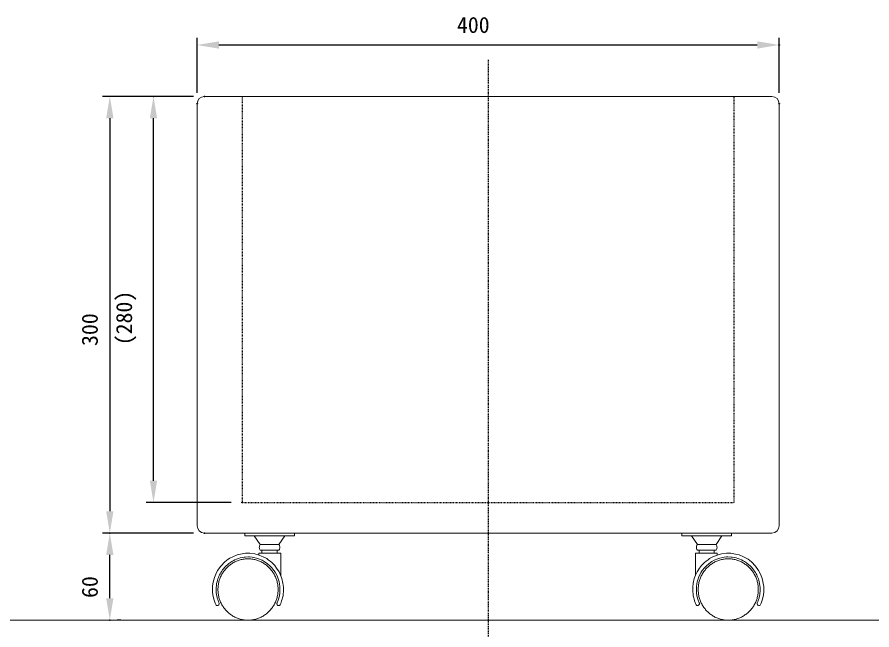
# Model space of a CAD drawing. Units: millimetres, scale not verified. Extents: x -203 to 203, y -143 to 143.
# Drawn here: x 12.3 to 129.7, y -95.3 to -11.1 of the extents above; entities that cross this region are included whole.
import ezdxf
from ezdxf.enums import TextEntityAlignment as Align

# ---------------------------------------------------------------- set-up
doc = ezdxf.new("R2010")
doc.units = ezdxf.units.MM
doc.header["$LTSCALE"] = 0.5
doc.header["$PDMODE"] = 32
doc.header["$PDSIZE"] = 0.1
doc.linetypes.add('USER1', pattern=[0.629921, 0.393701, -0.07874, 0.07874, -0.07874])
doc.linetypes.add('USER2', pattern=[0.314961, 0.15748, -0.15748])
for name, color, linetype, lineweight in [('0-1_DIMENSION_LINES$02_DIMENSI', 7, 'Continuous', 25), ('0-3_DIMENSION_LINES$03_LINES', 7, 'Continuous', 18), ('0-4_DIMENSION_LINES$01_CENTER_', 7, 'USER1', 25), ('0-5_DIMENSION_LINES$05_HIDE_LI', 7, 'USER2', 25)]:
    doc.layers.add(name, color=color, linetype=linetype, lineweight=lineweight)
doc.layers.add('0-2_DEFPOINTS', color=7, linetype='Continuous')
doc.styles.add('ＭＳ ゴシック', font='')
doc.styles.get('ＭＳ ゴシック').set_extended_font_data('MS Gothic')

# ---------------------------------------------------------------- blocks, each defined once
blk = doc.blocks.new('D1')
at = {"layer": '0-1_DIMENSION_LINES$02_DIMENSI'}
for p, q in [((493, 252.92), (468, 252.92)), ((470, 246.92), (470, 138.919)), ((493, 132.92), (468, 132.92))]:
    blk.add_line(p, q, dxfattribs=at)
for points in [[(471, 246.92), (469, 246.92), (470, 252.92)], [(469, 138.919), (471, 138.919), (470, 132.92)]]:
    blk.add_solid(points, dxfattribs=at)
at = {"layer": '0-2_DEFPOINTS'}
for p in [(496, 252.92), (470, 132.92), (496, 132.92)]:
    blk.add_point(p, dxfattribs=at)
at = {"layer": '0-1_DIMENSION_LINES$02_DIMENSI', "style": 'ＭＳ ゴシック'}
blk.add_text('300', height=4.399, rotation=90, dxfattribs=at).set_placement((468, 184.348), align=Align.BOTTOM_LEFT)
blk = doc.blocks.new('D3')
at = {"layer": '0-1_DIMENSION_LINES$02_DIMENSI'}
for p, q in [((494, 253.92), (494, 269.054)), ((654, 253.92), (654, 269.054)), ((500, 267.054), (648, 267.054))]:
    blk.add_line(p, q, dxfattribs=at)
for points in [[(500, 268.054), (500, 266.054), (494, 267.054)], [(648, 266.054), (648, 268.054), (654, 267.054)]]:
    blk.add_solid(points, dxfattribs=at)
at = {"layer": '0-2_DEFPOINTS'}
for p in [(654, 267.054), (494, 250.92), (654, 250.92)]:
    blk.add_point(p, dxfattribs=at)
at = {"layer": '0-1_DIMENSION_LINES$02_DIMENSI', "style": 'ＭＳ ゴシック'}
blk.add_text('400', height=4.399, dxfattribs=at).set_placement((565.429, 269.054), align=Align.BOTTOM_LEFT)
blk = doc.blocks.new('D4')
at = {"layer": '0-1_DIMENSION_LINES$02_DIMENSI'}
for p, q in [((493, 252.92), (480, 252.92)), ((482, 147.319), (482, 246.92)), ((503.4, 141.32), (480, 141.32))]:
    blk.add_line(p, q, dxfattribs=at)
for points in [[(483, 246.92), (481, 246.92), (482, 252.92)], [(481, 147.319), (483, 147.319), (482, 141.32)]]:
    blk.add_solid(points, dxfattribs=at)
at = {"layer": '0-2_DEFPOINTS'}
for p in [(482, 252.92), (496, 252.92), (506.4, 141.32)]:
    blk.add_point(p, dxfattribs=at)
at = {"layer": '0-1_DIMENSION_LINES$02_DIMENSI', "style": 'ＭＳ ゴシック'}
blk.add_text('(280)', height=4.399, rotation=90, dxfattribs=at).set_placement((477.429, 184.548), align=Align.BOTTOM_LEFT)
blk = doc.blocks.new('D8')
at = {"layer": '0-1_DIMENSION_LINES$02_DIMENSI'}
for p, q in [((493, 132.92), (468, 132.92)), ((470, 115), (470, 126.92)), ((473, 109), (472, 109))]:
    blk.add_line(p, q, dxfattribs=at)
for points in [[(471, 126.92), (469, 126.92), (470, 132.92)], [(469, 115), (471, 115), (470, 109)]]:
    blk.add_solid(points, dxfattribs=at)
at = {"layer": '0-2_DEFPOINTS'}
for p in [(470, 132.92), (496, 132.92), (470, 109)]:
    blk.add_point(p, dxfattribs=at)
at = {"layer": '0-1_DIMENSION_LINES$02_DIMENSI', "style": 'ＭＳ ゴシック'}
blk.add_text('60', height=4.399, rotation=90, dxfattribs=at).set_placement((468, 115.103), align=Align.BOTTOM_LEFT)

msp = doc.modelspace()

# ---------------------------------------------------------------- linework, layer by layer
at = {"layer": '0-3_DIMENSION_LINES$03_LINES'}
for p, q in [((38, -22.0401), (116, -22.0401)), ((37, -81.0401), (37, -23.0401)), ((117, -23.0401), (117, -81.0401)), ((116, -82.0401), (38, -82.0401)), ((48.2427, -83.6003), (45.6747, -83.6003)), ((45.6747, -84.4055), (48.2427, -84.4055)), ((105.6252, -84.0029), (105.6252, -83.999)), ((105.6252, -84.0068), (105.6252, -84.0029)), ((105.7573, -83.6003), (108.3253, -83.6003)), ((108.3253, -84.4055), (105.7573, -84.4055)), ((108.4574, -83.999), (108.4574, -84.0029)), ((108.4574, -84.0029), (108.4574, -84.0068)), ((-143, -94), (157, -94))]:
    msp.add_line(p, q, dxfattribs=at)
for points in [[(43.5387, -82.0401), (50.3787, -82.0401), (50.3787, -82.4176), (43.5387, -82.4176)], [(110.4613, -82.0401), (103.6213, -82.0401), (103.6213, -82.4176), (110.4613, -82.4176)], [(44.8587, -82.4176), (45.6747, -83.6003), (48.2427, -83.6003), (49.0587, -82.4176)], [(109.1413, -82.4176), (108.3253, -83.6003), (105.7573, -83.6003), (104.9413, -82.4176)], [(45.9147, -84.4055), (48.0027, -84.4055), (48.0027, -84.783), (45.9147, -84.783)], [(108.0853, -84.4055), (105.9973, -84.4055), (105.9973, -84.783), (108.0853, -84.783)]]:
    msp.add_lwpolyline(points, close=True, dxfattribs=at)
for points in [[(45.5426, -83.999), (45.5426, -84.0029), (45.5426, -84.0068)], [(48.3748, -84.0068), (48.3748, -84.0029), (48.3748, -83.999)], [(48.08, -91.9729), (48.1701, -92.0012), (48.3077, -91.9857), (48.4066, -91.9129), (48.5, -91.72), (48.62, -91.36), (48.7022, -91.12), (48.7482, -90.92), (48.8053, -90.66), (48.84, -90.4274), (48.88, -90.08), (48.86, -89.46), (48.8, -88.92), (48.66, -88.28), (48.48, -87.8), (48.26, -87.36), (47.9314, -86.84), (47.665, -86.5), (47.26, -86.08), (47.04, -85.8924), (46.78, -85.7), (46.56, -85.5501), (46.1, -85.2945), (45.4, -85.0161), (44.92, -84.8963), (44.24, -84.8145), (43.64, -84.8145), (42.98, -84.9147), (42.5154, -85.04), (41.9191, -85.28), (41.5114, -85.5), (41.28, -85.6336), (40.8209, -86), (40.2689, -86.56), (39.8219, -87.2), (39.5682, -87.68), (39.38, -88.149), (39.28, -88.478), (39.18, -88.9454), (39.1271, -89.38)], [(45.1933, -85.7531), (45.0648, -85.7156), (44.9351, -85.6825), (44.8042, -85.6538), (44.6722, -85.6296), (44.539, -85.6097), (44.4046, -85.5943), (44.2691, -85.5833), (44.1324, -85.5767), (43.9946, -85.5745), (43.8568, -85.5767), (43.7201, -85.5833), (43.5846, -85.5943), (43.4502, -85.6097), (43.317, -85.6296), (43.185, -85.6538), (43.0541, -85.6825), (42.9244, -85.7156), (42.7958, -85.7531), (42.6684, -85.7949), (42.5422, -85.8412), (42.4171, -85.8919), (42.2932, -85.9471), (42.1704, -86.0066), (42.0488, -86.0705), (41.9284, -86.1389), (41.8101, -86.211), (41.695, -86.2864), (41.583, -86.365), (41.4742, -86.4469), (41.3686, -86.532), (41.2662, -86.6203), (41.1669, -86.7118), (41.0708, -86.8066), (40.9778, -86.9046), (40.888, -87.0058), (40.8014, -87.1102), (40.7179, -87.2179), (40.6376, -87.3288), (40.5605, -87.4429)], [(41.2, -86.3376), (41.38, -86.2), (41.5, -86.1161), (41.76, -85.94), (41.94, -85.8361), (42.16, -85.7288), (42.4099, -85.62), (42.6884, -85.52), (42.9, -85.4584), (43.18, -85.395), (43.48, -85.34), (43.6, -85.3286), (44.06, -85.3196), (44.22, -85.3196), (44.58, -85.3578), (44.76, -85.38), (45.16, -85.4776), (45.44, -85.5635), (45.92, -85.773), (46.2307, -85.9443), (46.6881, -86.26), (47, -86.5319), (47.2694, -86.82), (47.56, -87.18), (47.72, -87.42), (47.98, -87.92), (48.1, -88.2), (48.26, -88.72), (48.3092, -89), (48.36, -89.38), (48.3779, -89.74), (48.36, -90.26), (48.3, -90.66), (48.14, -91.26), (48.0006, -91.6), (47.9635, -91.6828), (47.96, -91.74), (47.9685, -91.8237), (48.02, -91.9129), (48.08, -91.9729)], [(48.127, -89.7872), (48.1249, -89.6467), (48.1184, -89.5074), (48.1076, -89.3692), (48.0924, -89.2323), (48.073, -89.0965), (48.0492, -88.9619), (48.0211, -88.8285), (47.9886, -88.6962), (47.9519, -88.5652), (47.9108, -88.4353), (47.8653, -88.3066), (47.8156, -88.1791), (47.7615, -88.0528), (47.7031, -87.9276), (47.6404, -87.8036), (47.5734, -87.6809), (47.5026, -87.5603), (47.4286, -87.4429), (47.3515, -87.3288), (47.2712, -87.2179), (47.1878, -87.1102), (47.1012, -87.0058), (47.0114, -86.9046), (46.9184, -86.8066), (46.8223, -86.7118), (46.723, -86.6203), (46.6206, -86.532), (46.5149, -86.4469), (46.4062, -86.365), (46.2942, -86.2864), (46.1791, -86.211), (46.0608, -86.1389), (45.9404, -86.0705), (45.8188, -86.0066), (45.696, -85.9471), (45.5721, -85.8919), (45.447, -85.8412), (45.3207, -85.7949), (45.1933, -85.7531)], [(48.5027, -87.8723), (48.5027, -84.783), (45.4973, -84.783), (45.4973, -85.05)], [(105.92, -91.9729), (105.8299, -92.0012), (105.6923, -91.9857), (105.5934, -91.9129), (105.5, -91.72), (105.38, -91.36), (105.2978, -91.12), (105.2518, -90.92), (105.1947, -90.66), (105.16, -90.4274), (105.12, -90.08), (105.14, -89.46), (105.2, -88.92), (105.34, -88.28), (105.52, -87.8), (105.74, -87.36), (106.0686, -86.84), (106.335, -86.5), (106.74, -86.08), (106.96, -85.8924), (107.22, -85.7), (107.44, -85.5501), (107.9, -85.2945), (108.6, -85.0161), (109.08, -84.8963), (109.76, -84.8145), (110.36, -84.8145), (111.02, -84.9147), (111.4846, -85.04), (112.0809, -85.28), (112.4886, -85.5), (112.72, -85.6336), (113.1791, -86), (113.7311, -86.56), (114.1781, -87.2), (114.4318, -87.68), (114.62, -88.149), (114.72, -88.478), (114.82, -88.9454), (114.8729, -89.38)], [(105.4973, -87.8723), (105.4973, -84.783), (108.5027, -84.783), (108.5027, -85.05)], [(112.8, -86.3376), (112.62, -86.2), (112.5, -86.1161), (112.24, -85.94), (112.06, -85.8361), (111.84, -85.7288), (111.5901, -85.62), (111.3116, -85.52), (111.1, -85.4584), (110.82, -85.395), (110.52, -85.34), (110.4, -85.3286), (109.94, -85.3196), (109.78, -85.3196), (109.42, -85.3578), (109.24, -85.38), (108.84, -85.4776), (108.56, -85.5635), (108.08, -85.773), (107.7693, -85.9443), (107.3119, -86.26), (107, -86.5319), (106.7306, -86.82), (106.44, -87.18), (106.28, -87.42), (106.02, -87.92), (105.9, -88.2), (105.74, -88.72), (105.6908, -89), (105.64, -89.38), (105.6221, -89.74), (105.64, -90.26), (105.7, -90.66), (105.86, -91.26), (105.9994, -91.6), (106.0365, -91.6828), (106.04, -91.74), (106.0315, -91.8237), (105.98, -91.9129), (105.92, -91.9729)], [(105.873, -89.7872), (105.8751, -89.6467), (105.8816, -89.5074), (105.8924, -89.3692), (105.9076, -89.2323), (105.927, -89.0965), (105.9508, -88.9619), (105.9789, -88.8285), (106.0114, -88.6962), (106.0481, -88.5652), (106.0892, -88.4353), (106.1347, -88.3066), (106.1844, -88.1791), (106.2385, -88.0528), (106.2969, -87.9276), (106.3596, -87.8036), (106.4266, -87.6809), (106.4974, -87.5603), (106.5714, -87.4429), (106.6485, -87.3288), (106.7288, -87.2179), (106.8122, -87.1102), (106.8988, -87.0058), (106.9886, -86.9046), (107.0816, -86.8066), (107.1777, -86.7118), (107.277, -86.6203), (107.3794, -86.532), (107.4851, -86.4469), (107.5938, -86.365), (107.7058, -86.2864), (107.8209, -86.211), (107.9392, -86.1389), (108.0596, -86.0705), (108.1812, -86.0066), (108.304, -85.9471), (108.4279, -85.8919), (108.553, -85.8412), (108.6793, -85.7949), (108.8067, -85.7531)], [(108.8067, -85.7531), (108.9352, -85.7156), (109.0649, -85.6825), (109.1958, -85.6538), (109.3278, -85.6296), (109.461, -85.6097), (109.5954, -85.5943), (109.7309, -85.5833), (109.8676, -85.5767), (110.0054, -85.5745), (110.1432, -85.5767), (110.2799, -85.5833), (110.4154, -85.5943), (110.5498, -85.6097), (110.683, -85.6296), (110.815, -85.6538), (110.9459, -85.6825), (111.0756, -85.7156), (111.2042, -85.7531), (111.3316, -85.7949), (111.4578, -85.8412), (111.5829, -85.8919), (111.7068, -85.9471), (111.8296, -86.0066), (111.9512, -86.0705), (112.0716, -86.1389), (112.1899, -86.211), (112.305, -86.2864), (112.417, -86.365), (112.5258, -86.4469), (112.6314, -86.532), (112.7338, -86.6203), (112.8331, -86.7118), (112.9292, -86.8066), (113.0222, -86.9046), (113.112, -87.0058), (113.1986, -87.1102), (113.2821, -87.2179), (113.3624, -87.3288), (113.4395, -87.4429)], [(39.6, -91.92), (39.68, -91.98), (39.78, -92), (39.86, -91.9857), (39.9206, -91.96), (39.9866, -91.894), (40.0207, -91.8237), (40.0341, -91.76), (40.0257, -91.6828), (39.9463, -91.5), (39.8697, -91.3), (39.8288, -91.18), (39.7976, -91.08), (39.7635, -90.96), (39.7378, -90.86), (39.706, -90.72), (39.66, -90.4631), (39.6384, -90.26), (39.6211, -90.1), (39.6163, -90), (39.612, -89.88), (39.6114, -89.76), (39.6114, -89.66), (39.6235, -89.46), (39.64, -89.2776), (39.6815, -88.96), (39.7389, -88.72), (39.7894, -88.52), (39.8457, -88.34), (39.92, -88.1341), (40, -87.944), (40.08, -87.7755), (40.1614, -87.62), (40.2652, -87.44), (40.38, -87.26), (40.507, -87.08), (40.62, -86.9339), (40.8234, -86.7), (40.96, -86.5634), (41.2, -86.3376)], [(114.4, -91.92), (114.32, -91.98), (114.22, -92), (114.14, -91.9857), (114.0794, -91.96), (114.0134, -91.894), (113.9793, -91.8237), (113.9659, -91.76), (113.9743, -91.6828), (114.0537, -91.5), (114.1303, -91.3), (114.1712, -91.18), (114.2024, -91.08), (114.2365, -90.96), (114.2622, -90.86), (114.294, -90.72), (114.34, -90.4631), (114.3616, -90.26), (114.3789, -90.1), (114.3837, -90), (114.388, -89.88), (114.3886, -89.76), (114.3886, -89.66), (114.3765, -89.46), (114.36, -89.2776), (114.3185, -88.96), (114.2611, -88.72), (114.2106, -88.52), (114.1543, -88.34), (114.08, -88.1341), (114, -87.944), (113.92, -87.7755), (113.8386, -87.62), (113.7348, -87.44), (113.62, -87.26), (113.493, -87.08), (113.38, -86.9339), (113.1766, -86.7), (113.04, -86.5634), (112.8, -86.3376)], [(40.5605, -87.4429), (40.4866, -87.5603), (40.4158, -87.6809), (40.3487, -87.8036), (40.286, -87.9276), (40.2276, -88.0528), (40.1736, -88.1791), (40.1238, -88.3066), (40.0784, -88.4353), (40.0373, -88.5652), (40.0006, -88.6962), (39.9681, -88.8285), (39.94, -88.9619), (39.9162, -89.0965), (39.8967, -89.2323), (39.8816, -89.3692), (39.8708, -89.5074), (39.8643, -89.6467), (39.8621, -89.7872), (39.8643, -89.9277), (39.8708, -90.0671), (39.8816, -90.2052), (39.8967, -90.3422), (39.9162, -90.478), (39.94, -90.6126), (39.9681, -90.746), (40.0006, -90.8782), (40.0373, -91.0093), (40.0784, -91.1392), (40.1238, -91.2679), (40.1736, -91.3954), (40.2276, -91.5217), (40.286, -91.6469), (40.3487, -91.7708), (40.4158, -91.8936), (40.4866, -92.0142), (40.5605, -92.1316), (40.6376, -92.2457), (40.7179, -92.3566), (40.8014, -92.4643)], [(113.4395, -87.4429), (113.5134, -87.5603), (113.5842, -87.6809), (113.6513, -87.8036), (113.714, -87.9276), (113.7724, -88.0528), (113.8264, -88.1791), (113.8762, -88.3066), (113.9216, -88.4353), (113.9627, -88.5652), (113.9994, -88.6962), (114.0319, -88.8285), (114.06, -88.9619), (114.0838, -89.0965), (114.1033, -89.2323), (114.1184, -89.3692), (114.1292, -89.5074), (114.1357, -89.6467), (114.1379, -89.7872), (114.1357, -89.9277), (114.1292, -90.0671), (114.1184, -90.2052), (114.1033, -90.3422), (114.0838, -90.478), (114.06, -90.6126), (114.0319, -90.746), (113.9994, -90.8782), (113.9627, -91.0093), (113.9216, -91.1392), (113.8762, -91.2679), (113.8264, -91.3954), (113.7724, -91.5217), (113.714, -91.6469), (113.6513, -91.7708), (113.5842, -91.8936), (113.5134, -92.0142), (113.4395, -92.1316), (113.3624, -92.2457), (113.2821, -92.3566), (113.1986, -92.4643)], [(39.1271, -89.38), (39.1109, -89.72), (39.1109, -90.06), (39.1675, -90.56), (39.3216, -91.24), (39.4631, -91.68), (39.6, -91.92)], [(45.5721, -93.6825), (45.696, -93.6274), (45.8188, -93.5679), (45.9404, -93.5039), (46.0608, -93.4356), (46.1791, -93.3634), (46.2942, -93.288), (46.4062, -93.2094), (46.5149, -93.1276), (46.6206, -93.0425), (46.723, -92.9542), (46.8223, -92.8627), (46.9184, -92.7679), (47.0114, -92.6699), (47.1012, -92.5687), (47.1878, -92.4643), (47.2712, -92.3566), (47.3515, -92.2457), (47.4286, -92.1316), (47.5026, -92.0142), (47.5734, -91.8936), (47.6404, -91.7708), (47.7031, -91.6469), (47.7615, -91.5217), (47.8156, -91.3954), (47.8653, -91.2679), (47.9108, -91.1392), (47.9519, -91.0093), (47.9886, -90.8782), (48.0211, -90.746), (48.0492, -90.6126), (48.073, -90.478), (48.0924, -90.3422), (48.1076, -90.2052), (48.1184, -90.0671), (48.1249, -89.9277), (48.127, -89.7872)], [(108.4279, -93.6825), (108.304, -93.6274), (108.1812, -93.5679), (108.0596, -93.5039), (107.9392, -93.4356), (107.8209, -93.3634), (107.7058, -93.288), (107.5938, -93.2094), (107.4851, -93.1276), (107.3794, -93.0425), (107.277, -92.9542), (107.1777, -92.8627), (107.0816, -92.7679), (106.9886, -92.6699), (106.8988, -92.5687), (106.8122, -92.4643), (106.7288, -92.3566), (106.6485, -92.2457), (106.5714, -92.1316), (106.4974, -92.0142), (106.4266, -91.8936), (106.3596, -91.7708), (106.2969, -91.6469), (106.2385, -91.5217), (106.1844, -91.3954), (106.1347, -91.2679), (106.0892, -91.1392), (106.0481, -91.0093), (106.0114, -90.8782), (105.9789, -90.746), (105.9508, -90.6126), (105.927, -90.478), (105.9076, -90.3422), (105.8924, -90.2052), (105.8816, -90.0671), (105.8751, -89.9277), (105.873, -89.7872)], [(114.8729, -89.38), (114.8891, -89.72), (114.8891, -90.06), (114.8325, -90.56), (114.6784, -91.24), (114.5369, -91.68), (114.4, -91.92)], [(40.8014, -92.4643), (40.888, -92.5687), (40.9778, -92.6699), (41.0708, -92.7679), (41.1669, -92.8627), (41.2662, -92.9542), (41.3686, -93.0425), (41.4742, -93.1276), (41.583, -93.2094), (41.695, -93.288), (41.8101, -93.3634), (41.9284, -93.4356), (42.0488, -93.5039), (42.1704, -93.5679), (42.2932, -93.6274), (42.4171, -93.6825), (42.5422, -93.7332), (42.6684, -93.7795), (42.7958, -93.8214), (42.9244, -93.8589), (43.0541, -93.892), (43.185, -93.9206), (43.317, -93.9449), (43.4502, -93.9647), (43.5846, -93.9802), (43.7201, -93.9912), (43.8568, -93.9978), (43.9946, -94), (44.1324, -93.9978), (44.2691, -93.9912), (44.4046, -93.9802), (44.539, -93.9647), (44.6722, -93.9449), (44.8042, -93.9206), (44.9351, -93.892), (45.0648, -93.8589), (45.1933, -93.8214), (45.3207, -93.7795), (45.447, -93.7332), (45.5721, -93.6825)], [(113.1986, -92.4643), (113.112, -92.5687), (113.0222, -92.6699), (112.9292, -92.7679), (112.8331, -92.8627), (112.7338, -92.9542), (112.6314, -93.0425), (112.5258, -93.1276), (112.417, -93.2094), (112.305, -93.288), (112.1899, -93.3634), (112.0716, -93.4356), (111.9512, -93.5039), (111.8296, -93.5679), (111.7068, -93.6274), (111.5829, -93.6825), (111.4578, -93.7332), (111.3316, -93.7795), (111.2042, -93.8214), (111.0756, -93.8589), (110.9459, -93.892), (110.815, -93.9206), (110.683, -93.9449), (110.5498, -93.9647), (110.4154, -93.9802), (110.2799, -93.9912), (110.1432, -93.9978), (110.0054, -94), (109.8676, -93.9978), (109.7309, -93.9912), (109.5954, -93.9802), (109.461, -93.9647), (109.3278, -93.9449), (109.1958, -93.9206), (109.0649, -93.892), (108.9352, -93.8589), (108.8067, -93.8214), (108.6793, -93.7795), (108.553, -93.7332), (108.4279, -93.6825)]]:
    msp.add_lwpolyline(points, dxfattribs=at)
for centre, radius, start, end in [((38, -23.0401), 1, 90, 180), ((116, -23.0401), 1, 0, 90), ((38, -81.0401), 1, 180, 270), ((116, -81.0401), 1, 270, 360), ((46.2103, -83.999), 0.6677, 143.33509, 180), ((46.2103, -84.0068), 0.6677, 180, 216.66491), ((47.7071, -83.999), 0.6677, 0, 36.66491), ((47.7071, -84.0068), 0.6677, 323.33509, 0), ((106.2929, -83.999), 0.6677, 143.33509, 180), ((106.2929, -84.0068), 0.6677, 180, 216.66491), ((107.7897, -83.999), 0.6677, 360, 36.66491), ((107.7897, -84.0068), 0.6677, 323.33509, 0)]:
    msp.add_arc(centre, radius, start, end, dxfattribs=at)
at = {"layer": '0-4_DIMENSION_LINES$01_CENTER_'}
msp.add_line((77, -17), (77, -99), dxfattribs=at)
at = {"layer": '0-5_DIMENSION_LINES$05_HIDE_LI'}
msp.add_lwpolyline([(43.2, -22.0401), (43.2, -77.8401), (110.8, -77.8401), (110.8, -22.0401)], dxfattribs=at)

# ---------------------------------------------------------------- block references
at = {"layer": '0-1_DIMENSION_LINES$02_DIMENSI', "xscale": 0.5, "yscale": 0.5}
for name in ['D3', 'D1', 'D4', 'D8']:
    msp.add_blockref(name, (-210, -148.5), dxfattribs=at)

doc.saveas('drawing.dxf')
